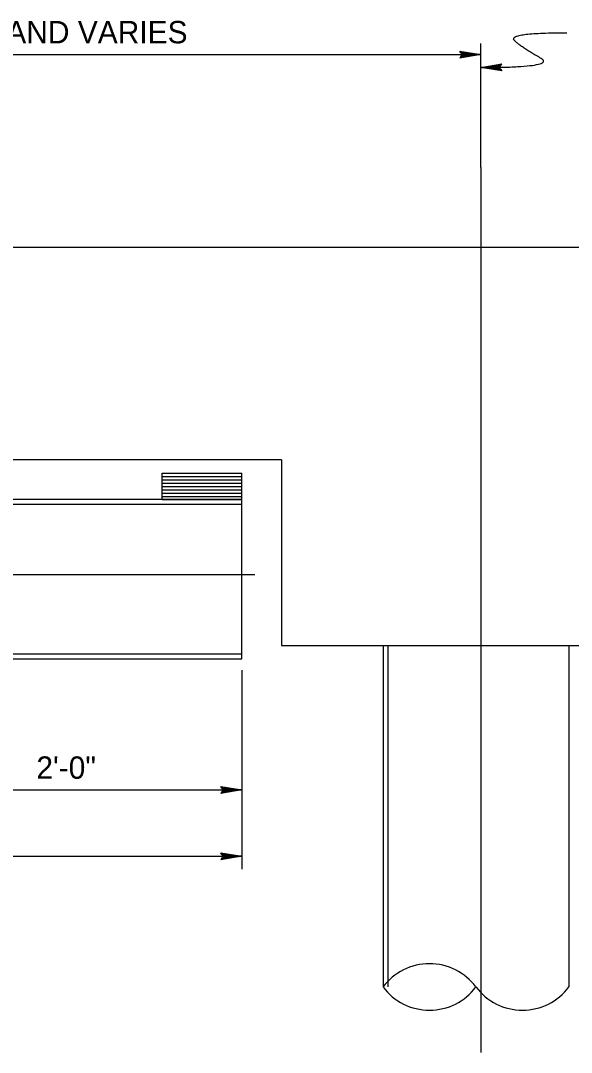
# Model space of a CAD drawing. Extents: x 0 to 2.83, y 0 to 1.83.
# Drawn here: x 1.967 to 2.255, y 0.322 to 0.861 of the extents above; entities that cross this region are included whole.
import ezdxf

# ---------------------------------------------------------------- set-up
doc = ezdxf.new("R2010")
doc.units = 0
for name, color, linetype in [('str_Center-Line-A', 7, 'Continuous'), ('str_Dimensions-A', 7, 'Continuous'), ('str_Existing-Concrete-A', 7, 'Continuous'), ('str_Misc-Steel-E', 7, 'Continuous'), ('str_Non-Metallic-Components-A', 7, 'Continuous'), ('str_Text-A', 7, 'Continuous')]:
    doc.layers.add(name, color=color, linetype=linetype)

msp = doc.modelspace()

# ---------------------------------------------------------------- linework, layer by layer
at = {"layer": 'str_Center-Line-A'}
for p, q in [((2.2073450361887614, 0.7844569349642153), (2.2073450361887614, 0.32175270755202684)), ((1.6864984467117874, 0.5717414948145548), (2.0892715578432437, 0.5717414948145548))]:
    msp.add_line(p, q, dxfattribs=at)
at = {"layer": 'str_Dimensions-A'}
for p, q in [((2.2073450361895848, 0.7844569349797442), (2.2073450361895848, 0.8494707720023302)), ((1.804567258411807, 0.8436207720023302), (2.2073450361895848, 0.8436207720023302)), ((2.1969691681340295, 0.844533098391219), (2.1964066681340295, 0.8454462928356635)), ((2.1964066681340295, 0.8454462928356635), (2.2073450361895848, 0.8436207720023302)), ((2.2073450361895848, 0.8436207720023302), (2.1964066681340295, 0.8417926470023301)), ((2.1969691681340295, 0.8427067095023302), (2.1964066681340295, 0.8417926470023301)), ((2.1966879181340295, 0.8449896956134413), (2.2073450361895848, 0.8436207720023302)), ((2.2073450361895848, 0.8436207720023302), (2.1966879181340295, 0.8422501122801079)), ((2.2073450361895848, 0.8436207720023302), (2.1969691681340295, 0.844533098391219)), ((2.1969691681340295, 0.844533098391219), (2.1975316681340296, 0.8436207720023302)), ((2.1969691681340295, 0.8427067095023302), (2.2073450361895848, 0.8436207720023302)), ((2.1975316681340296, 0.8436207720023302), (2.1969691681340295, 0.8427067095023302)), ((2.2073450361895848, 0.8436207720023302), (2.1972504181340295, 0.8440765011689969)), ((2.1972504181340295, 0.8431633067245524), (2.2073450361895848, 0.8436207720023302)), ((2.1975316681340296, 0.8436207720023302), (2.2073450361895848, 0.8436207720023302)), ((2.082327113399623, 0.5216480493276966), (2.082327113399623, 0.4176165035796578)), ((2.071951245344067, 0.4598891174835393), (2.071388745344067, 0.4608023119279837)), ((2.071388745344067, 0.4608023119279837), (2.082327113399623, 0.4589767910946504)), ((2.082327113399623, 0.4589767910946504), (2.071388745344067, 0.4571486660946504)), ((2.071669995344067, 0.46034571470576147), (2.082327113399623, 0.4589767910946504)), ((2.082327113399623, 0.4589767910946504), (2.071669995344067, 0.45760613137242817)), ((2.082327113399623, 0.4589767910946504), (2.071951245344067, 0.4598891174835393)), ((2.071951245344067, 0.4598891174835393), (2.072513745344067, 0.4589767910946504)), ((2.071951245344067, 0.45806272859465036), (2.082327113399623, 0.4589767910946504)), ((2.072513745344067, 0.4589767910946504), (2.071951245344067, 0.45806272859465036)), ((2.082327113399623, 0.4589767910946504), (2.072232495344067, 0.45943252026131703)), ((2.072232495344067, 0.4585193258168726), (2.082327113399623, 0.4589767910946504)), ((2.072513745344067, 0.4589767910946504), (2.082327113399623, 0.4589767910946504)), ((2.071951245344067, 0.45806272859465036), (2.071388745344067, 0.4571486660946504)), ((1.6934428911570554, 0.42429192100625457), (2.082327113399623, 0.42429192100625457)), ((2.071951245344067, 0.42520424739514345), (2.071388745344067, 0.4261174418395879)), ((2.071388745344067, 0.4261174418395879), (2.082327113399623, 0.42429192100625457)), ((2.082327113399623, 0.42429192100625457), (2.071388745344067, 0.42246379600625455)), ((2.071951245344067, 0.42337785850625453), (2.071388745344067, 0.42246379600625455)), ((2.071669995344067, 0.4256608446173657), (2.082327113399623, 0.42429192100625457)), ((2.082327113399623, 0.42429192100625457), (2.071669995344067, 0.42292126128403235)), ((2.082327113399623, 0.42429192100625457), (2.071951245344067, 0.42520424739514345)), ((2.071951245344067, 0.42520424739514345), (2.072513745344067, 0.42429192100625457)), ((2.071951245344067, 0.42337785850625453), (2.082327113399623, 0.42429192100625457)), ((2.072513745344067, 0.42429192100625457), (2.071951245344067, 0.42337785850625453)), ((2.082327113399623, 0.42429192100625457), (2.072232495344067, 0.4247476501729212)), ((2.072232495344067, 0.4238344557284768), (2.082327113399623, 0.42429192100625457)), ((2.072513745344067, 0.42429192100625457), (2.082327113399623, 0.42429192100625457))]:
    msp.add_line(p, q, dxfattribs=at)
at = {"layer": 'str_Existing-Concrete-A'}
for p, q in [((1.8501400838781286, 0.7427902682975487), (2.492355339756718, 0.7427902682975487)), ((2.103178577846951, 0.6316793793925533), (1.844063707139757, 0.6316793793925533)), ((2.103178577846951, 0.6316793793925533), (2.103178577846951, 0.534457351649249)), ((2.103178577846951, 0.534457351649249), (2.311511494530572, 0.534457351649249)), ((2.156204524428756, 0.534457351649249), (2.156204524428756, 0.3559598024509571)), ((2.158734022281788, 0.534457351649249), (2.158734022281788, 0.3559598024509571)), ((2.253426552242703, 0.534457351649249), (2.253426552242703, 0.3559598024509571))]:
    msp.add_line(p, q, dxfattribs=at)
for centre, start, end in [((2.180510108665184, 0.3377306181942975), 36.87007222222223, 143.13010833333334), ((2.180510108665184, 0.37418913986064767), 216.86989166666672, 323.1299277777778), ((2.2291211623439082, 0.37418913986064767), 216.87007222222223, 323.13010833333334)]:
    msp.add_arc(centre, 0.030381977969957848, start, end, dxfattribs=at)
at = {"layer": 'str_Misc-Steel-E'}
for p, q in [((2.082327113398799, 0.6108161426120334), (1.9573317799744783, 0.6108161426120334)), ((2.082327113398799, 0.5274980493121677), (2.082327113398799, 0.6108161426120334)), ((2.082327113398799, 0.6082120072046916), (1.6934428911562318, 0.6082120072046916)), ((1.6934428911562318, 0.5301021847195095), (2.082327113398799, 0.5301021847195095)), ((1.6934428911562318, 0.5274980493121677), (2.082327113398799, 0.5274980493121677))]:
    msp.add_line(p, q, dxfattribs=at)
at = {"layer": 'str_Non-Metallic-Components-A'}
for p, q in [((2.0406609467400445, 0.6247048648198446), (2.082327113398799, 0.6247048648198446)), ((2.0406609467400445, 0.6108161426120334), (2.0406609467400445, 0.6247048648198446)), ((2.0406609467400445, 0.6229687745482834), (2.082327113398799, 0.6229687745482834)), ((2.0406609467400445, 0.6212326842767221), (2.082327113398799, 0.6212326842767221)), ((2.082327113398799, 0.6108161426120334), (2.082327113398799, 0.6247048648198446)), ((2.0406609467400445, 0.6194965940051609), (2.082327113398799, 0.6194965940051609)), ((2.0406609467400445, 0.6177605037335996), (2.082327113398799, 0.6177605037335996)), ((2.0406609467400445, 0.6160244134620384), (2.082327113398799, 0.6160244134620384)), ((2.0406609467400445, 0.6142883231904771), (2.082327113398799, 0.6142883231904771)), ((2.0406609467400445, 0.6125522329189159), (2.082327113398799, 0.6125522329189159)), ((2.0406609467400445, 0.6108161426120334), (2.082327113398799, 0.6108161426120334))]:
    msp.add_line(p, q, dxfattribs=at)
at = {"layer": 'str_Text-A'}
for p, q in [((2.2073450361895848, 0.8368608322685708), (2.2182834042451405, 0.8386889572685707)), ((2.2073450361895848, 0.8368608322685708), (2.2180021542451405, 0.8382314919907929)), ((2.2177209042451405, 0.8377748947685708), (2.2073450361895848, 0.8368608322685708)), ((2.2174396542451404, 0.8373182975463486), (2.2073450361895848, 0.8368608322685708)), ((2.2171584042451404, 0.8368608322685708), (2.2073450361895848, 0.8368608322685708)), ((2.2182834042451405, 0.8350353114352375), (2.2073450361895848, 0.8368608322685708)), ((2.2073450361895848, 0.8368608322685708), (2.2177209042451405, 0.8359485058796818)), ((2.2180021542451405, 0.8354919086574597), (2.2073450361895848, 0.8368608322685708)), ((2.2073450361895848, 0.8368608322685708), (2.2174396542451404, 0.8364051031019041)), ((2.2171584042451404, 0.8368608322685708), (2.2177209042451405, 0.8377748947685708)), ((2.2177209042451405, 0.8359485058796818), (2.2171584042451404, 0.8368608322685708)), ((2.2177209042451405, 0.8377748947685708), (2.2182834042451405, 0.8386889572685707)), ((2.2177209042451405, 0.8359485058796818), (2.2182834042451405, 0.8350353114352375)), ((2.082327113399623, 0.5216480493276966), (2.082327113399623, 0.48266720768210225)), ((1.9156651133792777, 0.4589767910946504), (2.082327113399623, 0.4589767910946504))]:
    msp.add_line(p, q, dxfattribs=at)
msp.add_open_spline([(2.2073450361895848, 0.8368608322685708), (2.2477193427468545, 0.8368608322685708), (2.2292412687626917, 0.8468282109266495), (2.2207252868395555, 0.855027183693779), (2.2523790309689478, 0.855027183693779)], degree=2, dxfattribs=at)

# ---------------------------------------------------------------- texts
at = {"layer": 'str_Dimensions-A'}
for s, p in [('4\'-10" AND VARIES', (1.9150454905624148, 0.8494707720023302)), ('2\'-0"', (1.9749712659773406, 0.46482679109465036))]:
    msp.add_text(s, height=0.0117, dxfattribs=at).set_placement(p)

doc.saveas('drawing.dxf')
